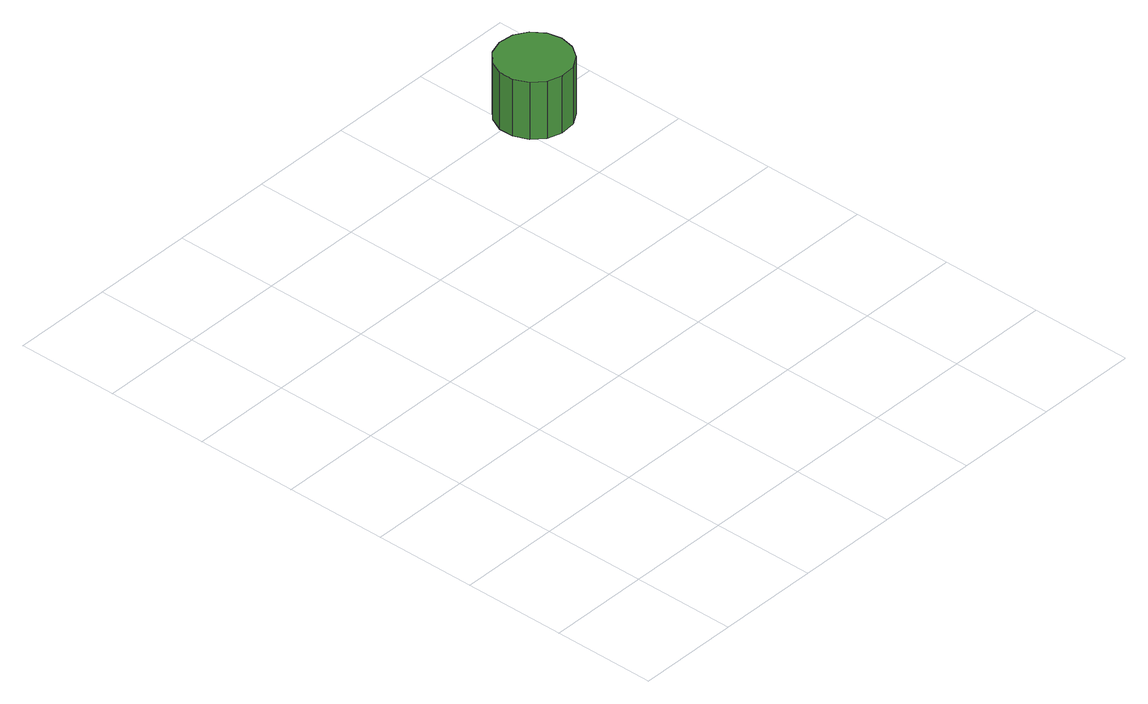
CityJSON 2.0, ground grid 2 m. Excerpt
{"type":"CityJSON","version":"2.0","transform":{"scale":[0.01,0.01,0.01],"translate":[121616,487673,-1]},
"CityObjects":{
"tree1":{"type":"SolitaryVegetationObject","attributes":{"function":"something"}},
"tree2":{"type":"SolitaryVegetationObject","attributes":{"function":"something"},"geometry":[{"type":"MultiSurface","lod":"1","boundaries":[[[0,1,2,3,4,5,6,7,8,9,10,11,12,13,14]],[[15,16,17,18,19,20,21,22,23,24,25,26,27,28,29]],[[0,29,28,1]],[[1,28,27,2]],[[2,27,26,3]],[[3,26,25,4]],[[4,25,24,5]],[[5,24,23,6]],[[6,23,22,7]],[[7,22,21,8]],[[8,21,20,9]],[[9,20,19,10]],[[10,19,18,11]],[[11,18,17,12]],[[12,17,16,13]],[[13,16,15,14]],[[14,15,29,0]]]}]},
"tree3":{"type":"SolitaryVegetationObject","attributes":{"function":"something"}}
},
"vertices":[
[920,990,196],[914,1018,196],[897,1042,196],[872,1057,196],[842,1060,196],[814,1051,196],[792,1031,196],[780,1004,196],[780,975,196],[792,948,196],[814,928,196],[842,919,196],[872,922,196],[897,937,196],[914,961,196],[914,961,77],[897,937,77],[872,922,77],[842,919,77],[814,928,77],[792,948,77],[780,975,77],[780,1004,77],[792,1031,77],[814,1051,77],[842,1060,77],[872,1057,77],[897,1042,77],[914,1018,77],[920,990,77]
]}
